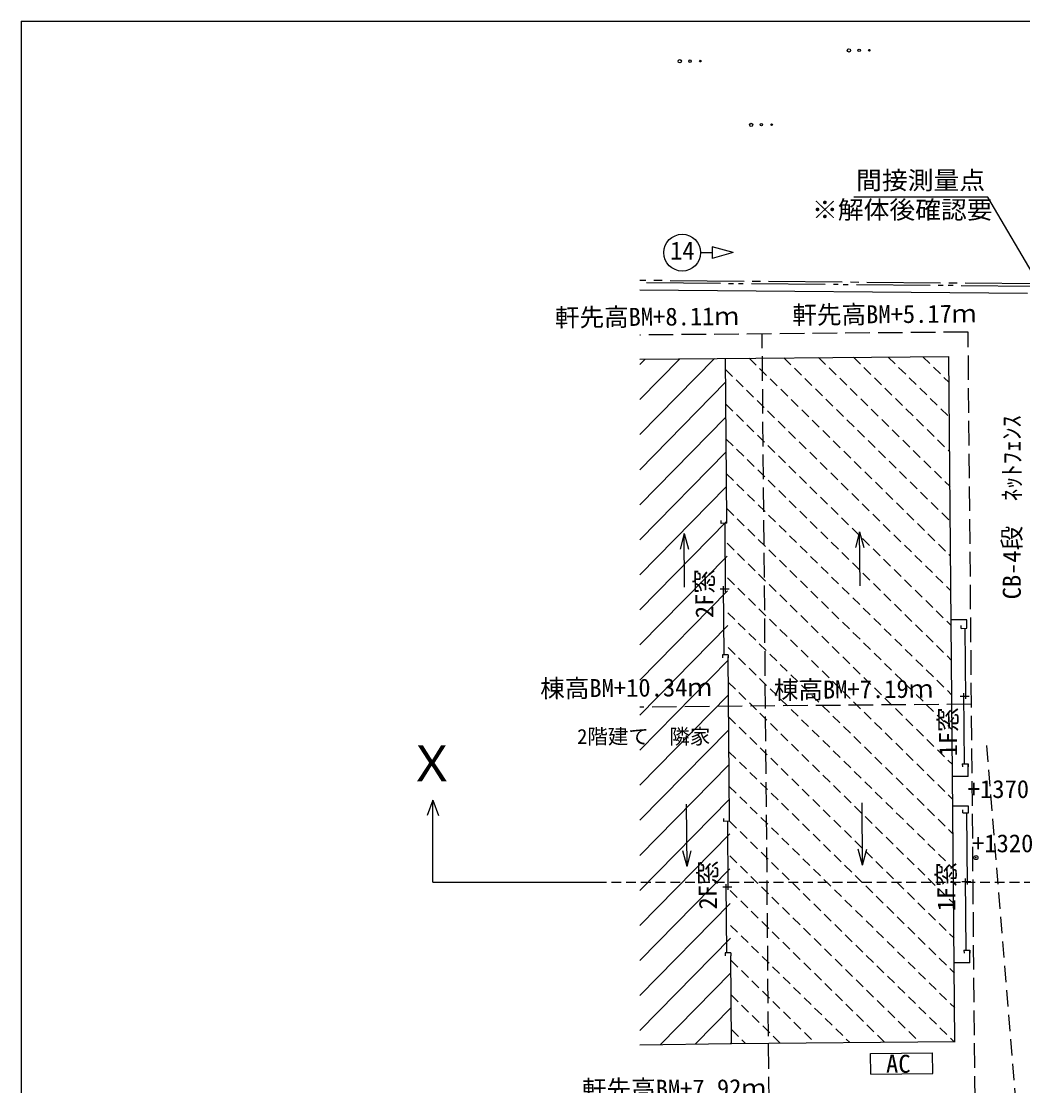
# Model space of a CAD drawing. Units: millimetres at full size, sheet at 1:100. Extents: x -20000 to 21794, y -13350 to 15412.
# Drawn here: x -20000 to -7763, y 340 to 13350 of the extents above; entities that cross this region are included whole.
import ezdxf
from ezdxf.enums import TextEntityAlignment as Align

# ---------------------------------------------------------------- set-up
doc = ezdxf.new("R2010")
doc.units = ezdxf.units.MM
doc.header["$LTSCALE"] = 100
doc.header["$PDMODE"] = 32
doc.header["$PDSIZE"] = 50
for name, pattern in [('CHAIN2', [12, 9, -1, 1, -1]), ('DASHED1', [1.8, 1.2, -0.6]), ('DASHED2', [3, 2, -1]), ('DASHED3', [4, 3, -1]), ('DOUBLE_CHAIN2', [12.8, 9, -1, 0.6, -0.6, 0.6, -1])]:
    doc.linetypes.add(name, pattern=pattern)
for name, color, linetype, lineweight in [('1-1_管路', 7, 'Continuous', 20), ('5-5', 7, 'Continuous', 13), ('6-0', 2, 'Continuous', 20), ('7-7', 7, 'Continuous', 9), ('8-0', 4, 'Continuous', 9), ('8-6', 4, 'Continuous', 9), ('8-8', 7, 'Continuous', 13), ('9-0', 2, 'CHAIN2', 20), ('A-A', 2, 'Continuous', 20), ('C-0', 4, 'Continuous', 9)]:
    doc.layers.add(name, color=color, linetype=linetype, lineweight=lineweight)
doc.layers.add('8-E', color=3, linetype='Continuous')
doc.styles.add('ＭＳ ゴシック', font='')
doc.styles.get('ＭＳ ゴシック').set_extended_font_data('MS Gothic')

msp = doc.modelspace()

# ---------------------------------------------------------------- linework, layer by layer
at = {"layer": '1-1_管路', "color": 2}
for q in [(-20000, -13350), (-4623.9, 13350)]:
    msp.add_line((-20000, 13350), q, dxfattribs=at)
at = {"layer": '5-5'}
for p, q in [((-14976.3, 3838.7), (-15044.7, 3650.8)), ((-14976.3, 2838.7), (-12976.3, 2838.7))]:
    msp.add_line(p, q, dxfattribs=at)
msp.add_lwpolyline([(-14976.3, 2838.7), (-14976.3, 3838.7), (-14907.9, 3650.8)], dxfattribs=at)
at = {"layer": '5-5', "color": 3, "linetype": 'DASHED1'}
msp.add_lwpolyline([(-12976.3, 2838.7), (-7616.3, 2838.7), (10517.6, 2838.7)], dxfattribs=at)
at = {"layer": '6-0'}
msp.add_line((-7716.2, 10024.4), (-12451.3, 10065.5), dxfattribs=at)
at = {"layer": '7-7', "color": 5}
msp.add_point((-8346.4, 3138.1), dxfattribs=at)
at = {"layer": '8-0'}
for p, q in [((-8201.9, 11204.1), (-9837.5, 11204.1)), ((-7577.4, 10143.2), (-8201.9, 11204.1))]:
    msp.add_line(p, q, dxfattribs=at)
at = {"layer": '8-6', "color": 7, "linetype": 'DASHED3', "lineweight": 13}
for p, q in [((-8441.2, 9555), (-12450.2, 9519.1)), ((-10871.5, 159.5), (-10955.6, 9532.5)), ((-8357, 170.7), (-8441.2, 9555)), ((-8400.4, 5011.4), (-12450.2, 4975.1))]:
    msp.add_line(p, q, dxfattribs=at)
at = {"layer": '8-6', "color": 2, "lineweight": 20}
for p, q in [((-12450.2, 9223.6), (-8676.9, 9257.1)), ((-8601.9, 893.9), (-8676.9, 9257.1)), ((-11386.7, 7254.8), (-11404.5, 9232.9)), ((-8458.4, 6041.8), (-8648, 6040.1)), ((-8457.5, 5938.1), (-8458.4, 6041.8)), ((-11354.1, 3615.6), (-11371.8, 5592.1)), ((-8441.3, 4129.4), (-8442.6, 4282.9)), ((-8441.3, 4129.4), (-8630.9, 4127.7)), ((-8438, 3765.7), (-8627.6, 3764)), ((-8437.3, 3684.9), (-8438, 3765.7)), ((-8420.8, 1853.4), (-8422.2, 2007.9)), ((-11329.5, 867.5), (-11339, 1936.8)), ((-8420.8, 1853.4), (-8610.5, 1851.7)), ((-12450.2, 853.4), (-11329.5, 867.5)), ((-11329.5, 867.5), (-8600.5, 891.9))]:
    msp.add_line(p, q, dxfattribs=at)
at = {"layer": '8-6', "color": 7, "lineweight": 13}
for p, q in [((-11456.4, 7219.1), (-11456.7, 7254.1)), ((-11386.4, 7219.8), (-11456.4, 7219.1)), ((-11401.9, 6381), (-11409.4, 7219.5)), ((-11386.4, 7219.8), (-11386.7, 7254.8)), ((-11359.2, 6416.4), (-11469.2, 6415.4)), ((-11419, 5612.3), (-11426.5, 6450.8)), ((-8527.5, 5937.5), (-8527.8, 5972.5)), ((-8527.5, 5937.5), (-8457.5, 5938.1)), ((-8480.5, 5937.9), (-8472.7, 5075.3)), ((-8457.5, 5938.1), (-8457.8, 5973.1)), ((-11372, 5612.7), (-11442, 5612.1)), ((-11442, 5612.1), (-11441.7, 5577.1)), ((-11372, 5612.7), (-11371.7, 5577.7)), ((-8540.1, 5109.7), (-8430.1, 5110.7)), ((-8497.4, 5145.1), (-8489.6, 4282.4)), ((-8512.6, 4282.2), (-8442.6, 4282.9)), ((-8512.6, 4282.2), (-8512.3, 4247.2)), ((-8442.6, 4282.9), (-8442.3, 4247.9)), ((-8507.3, 3684.3), (-8507.6, 3719.3)), ((-8507.3, 3684.3), (-8437.3, 3684.9)), ((-8460.3, 3684.7), (-8452.4, 2811.2)), ((-8437.3, 3684.9), (-8437.6, 3719.9)), ((-11423.8, 3580.6), (-11424.1, 3615.6)), ((-11353.8, 3581.2), (-11423.8, 3580.6)), ((-11369.3, 2742.5), (-11376.8, 3581)), ((-11353.8, 3581.2), (-11354.1, 3616.2)), ((-8477.1, 2881), (-8469.2, 2007.4)), ((-11326.6, 2777.9), (-11436.6, 2776.9)), ((-11386.4, 1973.8), (-11393.9, 2812.3)), ((-8519.7, 2845.6), (-8409.8, 2846.6)), ((-11339.4, 1974.2), (-11409.4, 1973.6)), ((-11409.4, 1973.6), (-11409.1, 1938.6)), ((-11339.4, 1974.2), (-11339.1, 1939.2)), ((-8492.2, 2007.2), (-8422.2, 2007.9)), ((-8492.2, 2007.2), (-8491.9, 1972.2)), ((-8422.2, 2007.9), (-8421.9, 1972.9))]:
    msp.add_line(p, q, dxfattribs=at)
at = {"layer": '8-6'}
for p, q in [((-11908.8, 7097.3), (-11958.8, 6903.6)), ((-11908.8, 7097.3), (-11855.3, 6904.5)), ((-11902.9, 6438.6), (-11908.8, 7097.3)), ((-9766.3, 7116.5), (-9816.3, 6922.8)), ((-9766.3, 7116.5), (-9712.8, 6923.8)), ((-9760.4, 6457.8), (-9766.3, 7116.5)), ((-11872.3, 3027.4), (-11879.1, 3789.4)), ((-9729.8, 3046.6), (-9736.6, 3808.6)), ((-11872.3, 3027.4), (-11925.8, 3220.1)), ((-11872.3, 3027.4), (-11822.2, 3221)), ((-9729.8, 3046.6), (-9783.3, 3239.3)), ((-9729.8, 3046.6), (-9679.8, 3240.2))]:
    msp.add_line(p, q, dxfattribs=at)
at = {"layer": '8-6', "linetype": 'DASHED2'}
msp.add_line((-8215.7, 4507.5), (-7443.8, -4958.1), dxfattribs=at)
at = {"layer": '8-8', "linetype": 'DOUBLE_CHAIN2'}
msp.add_line((-7626.2, 10113.6), (-12450.5, 10155.5), dxfattribs=at)
at = {"layer": '8-8'}
for p, q in [((-8873.4, 502.9), (-8876.4, 753.2)), ((-9628.6, 494.1), (-8873.4, 502.9))]:
    msp.add_line(p, q, dxfattribs=at)
msp.add_lwpolyline([(-9628.6, 494.1), (-9631.6, 744.4), (-8876.4, 753.2)], dxfattribs=at)
at = {"layer": '8-E', "linetype": 'DASHED1'}
for p, q in [((-10690.8, 9239.2), (-8658.8, 7243.4)), ((-10266.5, 9243), (-8662.6, 7667.6)), ((-9842.2, 9246.8), (-8666.4, 8091.9)), ((-9418, 9250.5), (-8670.2, 8516.1)), ((-8993.7, 9254.3), (-8674, 8940.4)), ((-11115.1, 9235.4), (-8655, 6819.1)), ((-11403.3, 9098), (-8651.2, 6394.9)), ((-11399.5, 8673.8), (-8647.4, 5970.6)), ((-11395.7, 8249.5), (-8643.6, 5546.4)), ((-11391.8, 7825.3), (-8639.8, 5122.2)), ((-11388, 7401), (-8636, 4697.9)), ((-11384.2, 6976.8), (-8632.2, 4273.7)), ((-11380.4, 6552.5), (-8628.4, 3849.4)), ((-11376.6, 6128.3), (-8624.6, 3425.2)), ((-11372.8, 5704), (-8620.8, 3000.9)), ((-11369, 5279.8), (-8617, 2576.7)), ((-11365.2, 4855.5), (-8613.2, 2152.4)), ((-11361.4, 4431.3), (-8609.4, 1728.2)), ((-11357.6, 4007.1), (-8605.6, 1303.9)), ((-11353.8, 3582.8), (-8614.1, 891.8)), ((-11350, 3158.6), (-9038.3, 888)), ((-11346.2, 2734.3), (-9462.6, 884.2)), ((-11342.4, 2310.1), (-9886.8, 880.4)), ((-11338.6, 1885.8), (-10311.1, 876.6)), ((-11334.8, 1461.6), (-10735.3, 872.8)), ((-11331, 1037.3), (-11159.6, 869))]:
    msp.add_line(p, q, dxfattribs=at)
at = {"layer": '8-E'}
for p, q in [((-12450.2, 8302.6), (-11537.6, 9231.7)), ((-12450.2, 8730.7), (-11961.8, 9227.9)), ((-12450.2, 9158.8), (-12386, 9224.1)), ((-12450.2, 7874.5), (-11401.9, 8941.7)), ((-12450.2, 7446.4), (-11398.1, 8517.5)), ((-12450.2, 7018.3), (-11394.3, 8093.3)), ((-12450.2, 6590.2), (-11390.4, 7669.1)), ((-12450.2, 6162.1), (-11386.6, 7244.8)), ((-12450.2, 5734.1), (-11382.8, 6820.6)), ((-12450.2, 5306), (-11379, 6396.4)), ((-12450.2, 4877.9), (-11375.2, 5972.2)), ((-12450.2, 4449.8), (-11371.4, 5548)), ((-12450.2, 4021.7), (-11367.6, 5123.8)), ((-12450.2, 3593.6), (-11363.8, 4699.5)), ((-12450.2, 3165.5), (-11360, 4275.3)), ((-12450.2, 2737.4), (-11356.2, 3851.1)), ((-12450.2, 2309.3), (-11352.4, 3426.9)), ((-12450.2, 1881.2), (-11348.6, 3002.7)), ((-12450.2, 1453.1), (-11344.8, 2578.4)), ((-12450.2, 1025.1), (-11341, 2154.2)), ((-12195.2, 856.6), (-11337.2, 1730)), ((-11769.4, 861.9), (-11333.4, 1305.8)), ((-11343.6, 867.3), (-11329.6, 881.6))]:
    msp.add_line(p, q, dxfattribs=at)
at = {"layer": '9-0'}
msp.add_line((-7577.4, 10143.2), (-12450.2, 10185.5), dxfattribs=at)
at = {"layer": 'A-A'}
for p, q in [((-11308.8, 10525), (-11566.2, 10595.1)), ((-11566.2, 10595.1), (-11566.2, 10454.8)), ((-11706.8, 10525), (-11566.2, 10525)), ((-11308.8, 10525), (-11566.2, 10454.8))]:
    msp.add_line(p, q, dxfattribs=at)
msp.add_circle((-11931.8, 10525), 225, dxfattribs=at)
at = {"layer": 'C-0'}
for centre, radius in [((-9897, 12994.5), 20), ((-9772, 12995.6), 15), ((-11961.3, 12862), 20), ((-9647, 12996.7), 10), ((-11836.3, 12863), 15), ((-11711.3, 12864.1), 10), ((-11090.1, 12085.5), 20), ((-10965.1, 12086.6), 15), ((-10840.2, 12087.6), 10)]:
    msp.add_circle(centre, radius, dxfattribs=at)

# ---------------------------------------------------------------- texts
at = {"layer": '5-5', "color": 3, "style": 'ＭＳ ゴシック'}
msp.add_text('Ｘ', height=439.9, dxfattribs=at).set_placement((-15287.6, 3936.6), align=Align.BOTTOM_LEFT)
at = {"layer": '7-7', "style": 'ＭＳ ゴシック'}
for s, p in [('+1370', (-8445.6, 3799.3)), ('+1320', (-8393.3, 3137))]:
    msp.add_text(s, height=219.9, dxfattribs=at).set_placement(p, align=Align.BOTTOM_LEFT)
at = {"layer": '8-0', "color": 7, "style": 'ＭＳ ゴシック', "width": 1.05}
for s, p in [('間接測量点', (-9808.8, 11232.1)), ('※解体後確認要', (-10347.6, 10872.8))]:
    msp.add_text(s, height=219.9, dxfattribs=at).set_placement(p, align=Align.BOTTOM_LEFT)
at = {"layer": '8-6', "color": 7, "style": 'ＭＳ ゴシック'}
for s, p in [('軒先高BM+5.17ｍ', (-10585.7, 9587.6)), ('軒先高BM+8.11ｍ', (-13484.5, 9555.9)), ('棟高BM+10.34ｍ', (-13663.8, 5026.1)), ('棟高BM+7.19ｍ', (-10813, 5008.1)), ('軒先高BM+7.92ｍ', (-13154.1, 131.1))]:
    msp.add_text(s, height=219.9, rotation=0.514, dxfattribs=at).set_placement(p, align=Align.BOTTOM_LEFT)
at = {"layer": '8-8', "style": 'ＭＳ ゴシック'}
for s, rotation, p in [('CB-4段\u3000ﾈｯﾄﾌｪﾝｽ', 90.022, (-7732.4, 6291.6)), ('2F窓', 90.514, (-11484.5, 6063.5)), ('1F窓', 90.514, (-8509.6, 4374.9)), ('2F窓', 90.514, (-11442.1, 2505.6)), ('1F窓', 90.514, (-8530.6, 2482.9))]:
    msp.add_text(s, height=219.9, rotation=rotation, dxfattribs=at).set_placement(p, align=Align.BOTTOM_LEFT)
for s, height, p in [('2階建て\u3000隣家', 183.3, (-13214.1, 4470.9)), ('AC', 219.9, (-9443.8, 444.3))]:
    msp.add_text(s, height=height, dxfattribs=at).set_placement(p, align=Align.BOTTOM_LEFT)
at = {"layer": 'A-A', "color": 7, "style": 'ＭＳ ゴシック'}
msp.add_text('14', height=219.9, dxfattribs=at).set_placement((-12079.3, 10375), align=Align.BOTTOM_LEFT)

doc.saveas('drawing.dxf')
